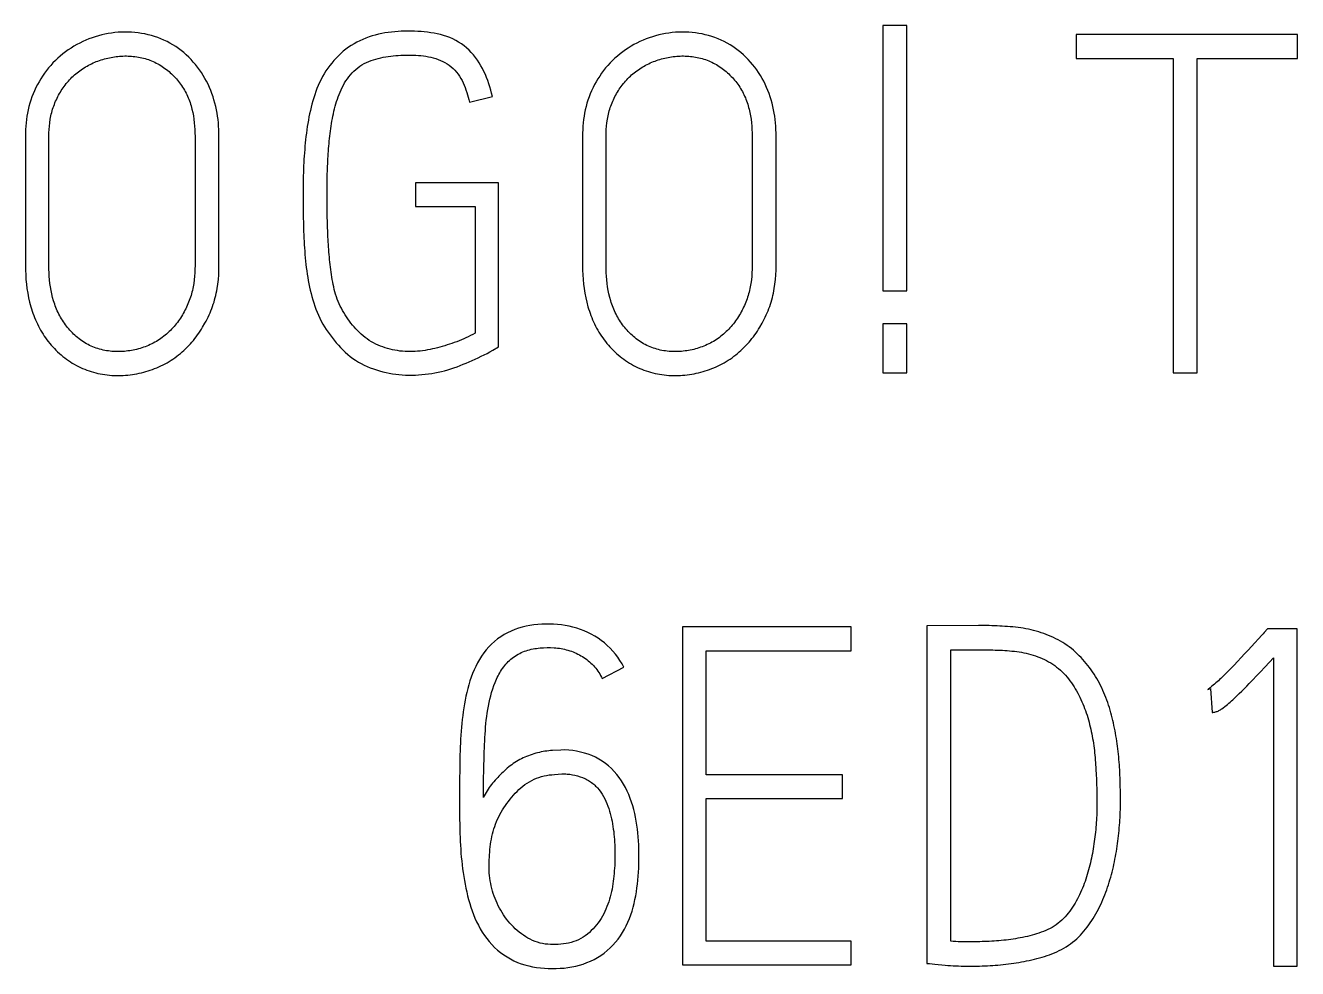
# Model space of a CAD drawing. Extents: x 0 to 594, y 0 to 420.
# Drawn here: x 427.02 to 434.53, y 292.2 to 297.77 of the extents above; entities that cross this region are included whole.
import ezdxf

# ---------------------------------------------------------------- set-up
doc = ezdxf.new("R2010")
doc.units = 0
doc.header["$LTSCALE"] = 32.67
doc.layers.add('15500_BACK_LABELING', color=7, linetype='CONTINUOUS')

msp = doc.modelspace()

# ---------------------------------------------------------------- linework, layer by layer
at = {"layer": '15500_BACK_LABELING', "color": 7, "linetype": 'CONTINUOUS'}
for p, q in [((432.2191, 297.7697), (432.0777, 297.7697)), ((432.0777, 297.7697), (432.0777, 296.2024)), ((432.2191, 296.2024), (432.2191, 297.7697)), ((434.527, 297.717), (433.2205, 297.717)), ((433.2205, 297.717), (433.2205, 297.5755)), ((434.527, 297.5755), (434.527, 297.717)), ((433.2205, 297.5755), (433.7919, 297.5755)), ((433.7919, 297.5755), (433.7919, 295.7198)), ((433.9334, 297.5755), (434.527, 297.5755)), ((433.9334, 295.7198), (433.9334, 297.5755)), ((429.6366, 297.3176), (429.7725, 297.3508)), ((427.0152, 297.1151), (427.0152, 296.3522)), ((427.1539, 296.3522), (427.1539, 297.1151)), ((428.0166, 297.1151), (428.0166, 296.3522)), ((428.1581, 296.3522), (428.1581, 297.1151)), ((430.3051, 297.1151), (430.3051, 296.3522)), ((430.4438, 296.3522), (430.4438, 297.1151)), ((431.3065, 297.1151), (431.3065, 296.3522)), ((431.448, 296.3522), (431.448, 297.1151)), ((428.7962, 296.7897), (428.7964, 296.8194)), ((428.7964, 296.8194), (428.7968, 296.8492)), ((429.8086, 296.8404), (429.3176, 296.8404)), ((429.3176, 296.8404), (429.3176, 296.7017)), ((429.8086, 295.8723), (429.8086, 296.8404)), ((428.7961, 296.7599), (428.7962, 296.7897)), ((428.7962, 296.7301), (428.7961, 296.7599)), ((428.7964, 296.7003), (428.7962, 296.7301)), ((428.6553, 296.6693), (428.656, 296.6305)), ((428.7968, 296.6705), (428.7964, 296.7003)), ((428.7973, 296.6407), (428.7968, 296.6705)), ((428.798, 296.611), (428.7973, 296.6407)), ((429.3176, 296.7017), (429.6699, 296.7017)), ((429.6699, 296.7017), (429.6699, 295.9528)), ((428.7989, 296.5812), (428.798, 296.611)), ((428.8, 296.5514), (428.7989, 296.5812)), ((432.0777, 296.2024), (432.2191, 296.2024)), ((432.2191, 296.0083), (432.0777, 296.0083)), ((432.0777, 296.0083), (432.0777, 295.7198)), ((432.2191, 295.7198), (432.2191, 296.0083)), ((429.7753, 295.8529), (429.8086, 295.8723)), ((432.0777, 295.7198), (432.2191, 295.7198)), ((433.7919, 295.7198), (433.9334, 295.7198)), ((431.8918, 294.2198), (430.896, 294.2198)), ((430.896, 294.2198), (430.896, 292.2253)), ((431.8918, 294.0783), (431.8918, 294.2198)), ((432.6435, 294.2281), (432.3384, 294.2253)), ((432.3384, 294.2253), (432.3384, 292.2336)), ((434.3167, 294.1714), (434.2555, 294.1045)), ((434.3495, 294.2087), (434.3301, 294.1865)), ((434.5243, 294.2087), (434.3495, 294.2087)), ((434.5243, 292.217), (434.5243, 294.2087)), ((434.2555, 294.1045), (434.235, 294.0823)), ((431.0347, 294.0783), (431.8918, 294.0783)), ((431.0347, 293.346), (431.0347, 294.0783)), ((432.4799, 294.0838), (432.699, 294.0838)), ((432.4799, 292.364), (432.4799, 294.0838)), ((434.1731, 294.0161), (434.1523, 293.9943)), ((434.1938, 294.0381), (434.1731, 294.0161)), ((434.2145, 294.0602), (434.1938, 294.0381)), ((434.235, 294.0823), (434.2145, 294.0602)), ((434.3356, 293.9832), (434.3856, 294.0367)), ((434.3856, 294.0367), (434.3856, 292.217)), ((430.4216, 293.9146), (430.5492, 293.9812)), ((434.1383, 293.9797), (434.1243, 293.9653)), ((434.1523, 293.9943), (434.1383, 293.9797)), ((434.2853, 293.93), (434.3069, 293.9527)), ((434.3069, 293.9527), (434.3356, 293.9832)), ((434.2123, 293.8551), (434.227, 293.8699)), ((434.227, 293.8699), (434.2417, 293.8849)), ((434.2417, 293.8849), (434.2635, 293.9074)), ((434.2635, 293.9074), (434.2853, 293.93)), ((433.9972, 293.8508), (434.0139, 293.8564)), ((434.0139, 293.8564), (434.0222, 293.7149)), ((434.1974, 293.8403), (434.2123, 293.8551)), ((430.1775, 293.493), (430.1276, 293.4902)), ((429.722, 293.4001), (429.7231, 293.4417)), ((429.5795, 293.3718), (429.5789, 293.3254)), ((429.7211, 293.3585), (429.722, 293.4001)), ((430.1387, 293.3488), (430.1831, 293.3515)), ((431.8391, 293.346), (431.0347, 293.346)), ((431.8391, 293.2073), (431.8391, 293.346)), ((433.3365, 293.3773), (433.338, 293.349)), ((433.338, 293.349), (433.3394, 293.3206)), ((429.5785, 293.279), (429.5784, 293.2325)), ((429.5789, 293.3254), (429.5785, 293.279)), ((433.3394, 293.3206), (433.3405, 293.2922)), ((433.48, 293.2821), (433.4792, 293.3132)), ((433.4806, 293.251), (433.48, 293.2821)), ((429.5784, 293.2325), (429.5784, 293.1861)), ((431.0347, 293.2073), (431.8391, 293.2073)), ((431.0347, 292.364), (431.0347, 293.2073)), ((429.5793, 293.0932), (429.58, 293.0468)), ((431.8918, 292.364), (431.0347, 292.364)), ((431.8918, 292.2253), (431.8918, 292.364)), ((432.6217, 292.3613), (432.5507, 292.3612)), ((430.896, 292.2253), (431.8918, 292.2253)), ((432.3849, 292.2291), (432.4469, 292.2234)), ((434.3856, 292.217), (434.5243, 292.217))]:
    msp.add_line(p, q, dxfattribs=at)
for points in [[(428.1581, 297.1151), (428.1579, 297.1348), (428.1572, 297.1546), (428.1561, 297.1743), (428.1545, 297.1941), (428.1524, 297.2137), (428.1498, 297.2333), (428.1466, 297.2529), (428.143, 297.2723), (428.1387, 297.2916), (428.134, 297.3108), (428.1286, 297.3299), (428.1228, 297.3488), (428.1163, 297.3675), (428.1093, 297.386), (428.1016, 297.4042), (428.0934, 297.4222), (428.0847, 297.4399), (428.0753, 297.4574), (428.0653, 297.4745), (428.0548, 297.4912), (428.0436, 297.5075), (428.0318, 297.5234), (428.0194, 297.5388), (428.0065, 297.5538), (427.9931, 297.5683), (427.9792, 297.5825), (427.9649, 297.5961), (427.9501, 297.6093), (427.9348, 297.6218), (427.919, 297.6337), (427.9027, 297.6449), (427.886, 297.6554), (427.8688, 297.6653), (427.8513, 297.6745), (427.8334, 297.683), (427.8152, 297.6908), (427.7968, 297.6979), (427.7781, 297.7043), (427.7591, 297.7101), (427.74, 297.7151), (427.7207, 297.7195), (427.7013, 297.7231), (427.6817, 297.726), (427.662, 297.7282), (427.6423, 297.7298), (427.6226, 297.7307), (427.6028, 297.7309), (427.583, 297.7304), (427.5632, 297.7293), (427.5435, 297.7275), (427.5239, 297.725), (427.5044, 297.7219), (427.485, 297.7181), (427.4657, 297.7136), (427.4466, 297.7086), (427.4276, 297.7029), (427.4089, 297.6967), (427.3903, 297.6898), (427.372, 297.6824), (427.3539, 297.6743), (427.3361, 297.6657), (427.3186, 297.6565), (427.3015, 297.6466), (427.2846, 297.6362), (427.2682, 297.6252), (427.2521, 297.6138), (427.2364, 297.6017), (427.2211, 297.5892), (427.2062, 297.5761), (427.1918, 297.5626), (427.1778, 297.5485), (427.1644, 297.534), (427.1516, 297.519), (427.1393, 297.5035), (427.1275, 297.4876), (427.1163, 297.4712), (427.1057, 297.4546), (427.0956, 297.4375), (427.086, 297.4202), (427.0771, 297.4026), (427.0687, 297.3847), (427.0609, 297.3665), (427.0537, 297.3481), (427.0471, 297.3294), (427.0412, 297.3105), (427.036, 297.2914), (427.0314, 297.2722), (427.0274, 297.2528), (427.0241, 297.2333), (427.0213, 297.2137), (427.0191, 297.1941), (427.0174, 297.1743), (427.0162, 297.1546), (427.0155, 297.1348), (427.0152, 297.1151)], [(429.7725, 297.3508), (429.7678, 297.3696), (429.7628, 297.3884), (429.7574, 297.407), (429.7515, 297.4255), (429.7452, 297.4439), (429.7383, 297.462), (429.7309, 297.4799), (429.7229, 297.4976), (429.7143, 297.515), (429.705, 297.532), (429.695, 297.5487), (429.6843, 297.5649), (429.6729, 297.5806), (429.6608, 297.5957), (429.648, 297.6103), (429.6345, 297.6242), (429.6202, 297.6373), (429.6052, 297.6496), (429.5895, 297.6611), (429.5732, 297.6716), (429.5563, 297.6812), (429.539, 297.69), (429.5213, 297.6978), (429.5031, 297.7047), (429.4847, 297.7107), (429.466, 297.7159), (429.4471, 297.7203), (429.428, 297.724), (429.4089, 297.7271), (429.3897, 297.7297), (429.3704, 297.7319), (429.3511, 297.7336), (429.3317, 297.7349), (429.3123, 297.7358), (429.293, 297.7363), (429.2736, 297.7364), (429.2541, 297.7362), (429.2347, 297.7355), (429.2153, 297.7344), (429.196, 297.7329), (429.1766, 297.7309), (429.1574, 297.7284), (429.1382, 297.7254), (429.1191, 297.7218), (429.1001, 297.7177), (429.0813, 297.7129), (429.0626, 297.7076), (429.0441, 297.7016), (429.0258, 297.695), (429.0078, 297.6877), (428.99, 297.6798), (428.9725, 297.6712), (428.9554, 297.6618), (428.9387, 297.6518), (428.9225, 297.641), (428.9068, 297.6296), (428.8917, 297.6174), (428.8771, 297.6046), (428.8632, 297.5911), (428.8498, 297.577), (428.8369, 297.5626), (428.8244, 297.5477), (428.8123, 297.5325), (428.8008, 297.5169), (428.7899, 297.5009), (428.7795, 297.4845), (428.7697, 297.4678), (428.7606, 297.4506), (428.752, 297.4332), (428.7441, 297.4155), (428.7367, 297.3976), (428.7298, 297.3794), (428.7234, 297.3611), (428.7175, 297.3427), (428.712, 297.3241), (428.7068, 297.3054), (428.702, 297.2866), (428.6976, 297.2677), (428.6935, 297.2487), (428.6896, 297.2297), (428.6861, 297.2107), (428.6828, 297.1916), (428.6797, 297.1724), (428.6769, 297.1532), (428.6743, 297.134), (428.6719, 297.1148), (428.6697, 297.0955), (428.6677, 297.0762), (428.6658, 297.0569), (428.6642, 297.0376), (428.6627, 297.0182), (428.6613, 296.9989), (428.6601, 296.9795), (428.6591, 296.9602), (428.6581, 296.9408), (428.6573, 296.9214), (428.6567, 296.902), (428.6561, 296.8826), (428.6556, 296.8633), (428.6553, 296.8439), (428.655, 296.8245), (428.6548, 296.8051), (428.6547, 296.7857), (428.6546, 296.7663), (428.6546, 296.7469), (428.6547, 296.7275), (428.6549, 296.7081), (428.6553, 296.6693)], [(431.448, 297.1151), (431.4478, 297.1348), (431.4471, 297.1546), (431.446, 297.1743), (431.4443, 297.1941), (431.4422, 297.2137), (431.4396, 297.2333), (431.4365, 297.2529), (431.4328, 297.2723), (431.4286, 297.2916), (431.4239, 297.3108), (431.4185, 297.3299), (431.4126, 297.3488), (431.4062, 297.3675), (431.3991, 297.386), (431.3915, 297.4042), (431.3833, 297.4222), (431.3745, 297.4399), (431.3652, 297.4574), (431.3552, 297.4745), (431.3446, 297.4912), (431.3335, 297.5075), (431.3217, 297.5234), (431.3093, 297.5388), (431.2964, 297.5538), (431.2829, 297.5683), (431.2691, 297.5825), (431.2548, 297.5961), (431.24, 297.6093), (431.2247, 297.6218), (431.2089, 297.6337), (431.1926, 297.6449), (431.1758, 297.6554), (431.1587, 297.6653), (431.1411, 297.6745), (431.1233, 297.683), (431.1051, 297.6908), (431.0866, 297.6979), (431.0679, 297.7043), (431.049, 297.7101), (431.0299, 297.7151), (431.0106, 297.7195), (430.9911, 297.7231), (430.9716, 297.726), (430.9519, 297.7282), (430.9322, 297.7298), (430.9124, 297.7307), (430.8926, 297.7309), (430.8729, 297.7304), (430.8531, 297.7293), (430.8334, 297.7275), (430.8138, 297.725), (430.7943, 297.7219), (430.7749, 297.7181), (430.7556, 297.7136), (430.7365, 297.7086), (430.7175, 297.7029), (430.6987, 297.6967), (430.6802, 297.6898), (430.6619, 297.6824), (430.6438, 297.6743), (430.626, 297.6657), (430.6085, 297.6565), (430.5913, 297.6466), (430.5745, 297.6362), (430.558, 297.6252), (430.5419, 297.6138), (430.5262, 297.6017), (430.5109, 297.5892), (430.4961, 297.5761), (430.4816, 297.5626), (430.4677, 297.5485), (430.4543, 297.534), (430.4414, 297.519), (430.4291, 297.5035), (430.4174, 297.4876), (430.4062, 297.4712), (430.3956, 297.4546), (430.3855, 297.4375), (430.3759, 297.4202), (430.3669, 297.4026), (430.3585, 297.3847), (430.3507, 297.3665), (430.3435, 297.3481), (430.337, 297.3294), (430.3311, 297.3105), (430.3258, 297.2914), (430.3212, 297.2722), (430.3173, 297.2528), (430.3139, 297.2333), (430.3112, 297.2137), (430.3089, 297.1941), (430.3072, 297.1743), (430.306, 297.1546), (430.3053, 297.1348), (430.3051, 297.1151)], [(427.1539, 297.1151), (427.1542, 297.1353), (427.1552, 297.1555), (427.1567, 297.1757), (427.159, 297.1958), (427.162, 297.2158), (427.1638, 297.2258), (427.1659, 297.2357), (427.1681, 297.2456), (427.1705, 297.2554), (427.1731, 297.2651), (427.176, 297.2748), (427.1791, 297.2845), (427.1824, 297.2941), (427.1859, 297.3035), (427.1897, 297.3129), (427.1936, 297.3223), (427.1978, 297.3315), (427.2021, 297.3406), (427.2066, 297.3497), (427.2114, 297.3586), (427.2163, 297.3675), (427.2214, 297.3762), (427.2267, 297.3848), (427.2322, 297.3934), (427.2378, 297.4017), (427.2437, 297.41), (427.2497, 297.4181), (427.2559, 297.4261), (427.2624, 297.4339), (427.269, 297.4416), (427.2758, 297.449), (427.2828, 297.4564), (427.29, 297.4635), (427.2973, 297.4705), (427.3048, 297.4773), (427.3125, 297.4839), (427.3203, 297.4903), (427.3282, 297.4966), (427.3363, 297.5026), (427.3446, 297.5085), (427.3529, 297.5142), (427.3615, 297.5197), (427.3701, 297.525), (427.3788, 297.53), (427.3877, 297.5349), (427.3967, 297.5395), (427.4058, 297.544), (427.415, 297.5482), (427.4243, 297.5522), (427.4337, 297.556), (427.4431, 297.5597), (427.4526, 297.5631), (427.4622, 297.5663), (427.4719, 297.5693), (427.4816, 297.5721), (427.4914, 297.5747), (427.5012, 297.5771), (427.5111, 297.5794), (427.521, 297.5813), (427.531, 297.5831), (427.5409, 297.5847), (427.551, 297.586), (427.561, 297.5871), (427.5711, 297.588), (427.5812, 297.5887), (427.5913, 297.5891), (427.6014, 297.5894), (427.6116, 297.5894), (427.6217, 297.5892), (427.6318, 297.5887), (427.6419, 297.588), (427.652, 297.5871), (427.6621, 297.586), (427.6722, 297.5846), (427.6822, 297.583), (427.6921, 297.5811), (427.702, 297.579), (427.7119, 297.5766), (427.7217, 297.5739), (427.7314, 297.571), (427.741, 297.5678), (427.7506, 297.5644), (427.76, 297.5607), (427.7694, 297.5567), (427.7786, 297.5525), (427.7877, 297.548), (427.7967, 297.5433), (427.8055, 297.5383), (427.8142, 297.5331), (427.8227, 297.5276), (427.8311, 297.522), (427.8393, 297.5161), (427.8474, 297.5099), (427.8553, 297.5036), (427.8631, 297.4971), (427.8707, 297.4904), (427.8782, 297.4835), (427.8855, 297.4764), (427.8926, 297.4692), (427.8996, 297.4618), (427.9064, 297.4543), (427.9131, 297.4466), (427.9195, 297.4387), (427.9258, 297.4307), (427.9318, 297.4226), (427.9377, 297.4143), (427.9433, 297.4059), (427.9487, 297.3973), (427.9539, 297.3886), (427.9589, 297.3798), (427.9636, 297.3708), (427.968, 297.3618), (427.9723, 297.3526), (427.9763, 297.3432), (427.9801, 297.3338), (427.9837, 297.3243), (427.987, 297.3148), (427.9902, 297.3051), (427.9931, 297.2954), (427.9959, 297.2856), (427.9984, 297.2758), (428.003, 297.256), (428.0068, 297.2361), (428.01, 297.216), (428.0125, 297.1959), (428.0143, 297.1757), (428.0156, 297.1555), (428.0164, 297.1353), (428.0166, 297.1151)], [(428.7968, 296.8492), (428.7974, 296.879), (428.7978, 296.8939), (428.7982, 296.9088), (428.7987, 296.9236), (428.7993, 296.9385), (428.8, 296.9534), (428.8007, 296.9683), (428.8015, 296.9831), (428.8023, 296.998), (428.8033, 297.0129), (428.8043, 297.0277), (428.8054, 297.0426), (428.8066, 297.0574), (428.8079, 297.0723), (428.8094, 297.0871), (428.8109, 297.1019), (428.8125, 297.1167), (428.8143, 297.1315), (428.8162, 297.1463), (428.8182, 297.161), (428.8204, 297.1758), (428.8227, 297.1905), (428.8252, 297.2051), (428.8279, 297.2198), (428.8308, 297.2344), (428.8339, 297.249), (428.8372, 297.2635), (428.8408, 297.278), (428.8446, 297.2924), (428.8486, 297.3067), (428.853, 297.321), (428.8576, 297.3351), (428.8626, 297.3492), (428.8678, 297.3631), (428.8735, 297.3769), (428.8795, 297.3906), (428.8859, 297.404), (428.8927, 297.4173), (428.9001, 297.4302), (428.9079, 297.4429), (428.9162, 297.4553), (428.9251, 297.4673), (428.9345, 297.4789), (428.9444, 297.49), (428.9549, 297.5006), (428.9659, 297.5107), (428.9775, 297.5201), (428.9895, 297.5289), (429.0021, 297.537), (429.015, 297.5444), (429.0284, 297.5511), (429.042, 297.5571), (429.0559, 297.5625), (429.07, 297.5674), (429.0843, 297.5716), (429.0987, 297.5755), (429.1132, 297.5789), (429.1278, 297.5819), (429.1425, 297.5845), (429.1572, 297.5869), (429.1719, 297.5889), (429.1867, 297.5906), (429.2016, 297.592), (429.2164, 297.5931), (429.2313, 297.5939), (429.2462, 297.5945), (429.2611, 297.5948), (429.276, 297.5949), (429.2909, 297.5948), (429.3058, 297.5944), (429.3206, 297.5938), (429.3355, 297.5928), (429.3503, 297.5915), (429.3651, 297.5898), (429.3799, 297.5877), (429.3946, 297.5851), (429.4091, 297.582), (429.4236, 297.5783), (429.4378, 297.5741), (429.4519, 297.5692), (429.4657, 297.5636), (429.4793, 297.5574), (429.4925, 297.5506), (429.5053, 297.543), (429.5177, 297.5346), (429.5295, 297.5256)], [(430.4438, 297.1151), (430.4441, 297.1353), (430.445, 297.1555), (430.4466, 297.1757), (430.4489, 297.1958), (430.4519, 297.2158), (430.4537, 297.2258), (430.4557, 297.2357), (430.4579, 297.2456), (430.4604, 297.2554), (430.463, 297.2651), (430.4659, 297.2748), (430.469, 297.2845), (430.4723, 297.2941), (430.4758, 297.3035), (430.4796, 297.3129), (430.4835, 297.3223), (430.4876, 297.3315), (430.492, 297.3406), (430.4965, 297.3497), (430.5013, 297.3586), (430.5062, 297.3675), (430.5113, 297.3762), (430.5166, 297.3848), (430.522, 297.3934), (430.5277, 297.4017), (430.5335, 297.41), (430.5396, 297.4181), (430.5458, 297.4261), (430.5522, 297.4339), (430.5589, 297.4416), (430.5657, 297.449), (430.5727, 297.4564), (430.5798, 297.4635), (430.5872, 297.4705), (430.5947, 297.4773), (430.6023, 297.4839), (430.6101, 297.4903), (430.6181, 297.4966), (430.6262, 297.5026), (430.6344, 297.5085), (430.6428, 297.5142), (430.6513, 297.5197), (430.66, 297.525), (430.6687, 297.53), (430.6776, 297.5349), (430.6866, 297.5395), (430.6957, 297.544), (430.7049, 297.5482), (430.7142, 297.5522), (430.7235, 297.556), (430.733, 297.5597), (430.7425, 297.5631), (430.7521, 297.5663), (430.7618, 297.5693), (430.7715, 297.5721), (430.7812, 297.5747), (430.7911, 297.5771), (430.8009, 297.5794), (430.8109, 297.5813), (430.8208, 297.5831), (430.8308, 297.5847), (430.8409, 297.586), (430.8509, 297.5871), (430.861, 297.588), (430.8711, 297.5887), (430.8812, 297.5891), (430.8913, 297.5894), (430.9014, 297.5894), (430.9116, 297.5892), (430.9217, 297.5887), (430.9318, 297.588), (430.9419, 297.5871), (430.952, 297.586), (430.962, 297.5846), (430.972, 297.583), (430.982, 297.5811), (430.9919, 297.579), (431.0018, 297.5766), (431.0116, 297.5739), (431.0213, 297.571), (431.0309, 297.5678), (431.0405, 297.5644), (431.0499, 297.5607), (431.0592, 297.5567), (431.0685, 297.5525), (431.0776, 297.548), (431.0865, 297.5433), (431.0954, 297.5383), (431.1041, 297.5331), (431.1126, 297.5276), (431.121, 297.522), (431.1292, 297.5161), (431.1373, 297.5099), (431.1452, 297.5036), (431.153, 297.4971), (431.1606, 297.4904), (431.1681, 297.4835), (431.1754, 297.4764), (431.1825, 297.4692), (431.1895, 297.4618), (431.1963, 297.4543), (431.2029, 297.4466), (431.2094, 297.4387), (431.2156, 297.4307), (431.2217, 297.4226), (431.2275, 297.4143), (431.2332, 297.4059), (431.2386, 297.3973), (431.2438, 297.3886), (431.2487, 297.3798), (431.2534, 297.3708), (431.2579, 297.3618), (431.2622, 297.3526), (431.2662, 297.3432), (431.27, 297.3338), (431.2735, 297.3243), (431.2769, 297.3148), (431.2801, 297.3051), (431.283, 297.2954), (431.2858, 297.2856), (431.2883, 297.2758), (431.2929, 297.256), (431.2967, 297.2361), (431.2998, 297.216), (431.3023, 297.1959), (431.3042, 297.1757), (431.3055, 297.1555), (431.3063, 297.1353), (431.3065, 297.1151)], [(429.5295, 297.5256), (429.5408, 297.5158), (429.5514, 297.5053), (429.5613, 297.4942), (429.5705, 297.4825), (429.5789, 297.4702), (429.5866, 297.4574), (429.5935, 297.4442), (429.5998, 297.4307), (429.6056, 297.417), (429.6109, 297.4031), (429.6159, 297.3891), (429.6207, 297.3749), (429.6251, 297.3607), (429.6292, 297.3464), (429.633, 297.332), (429.6366, 297.3176)], [(428.656, 296.6305), (428.6564, 296.6112), (428.6569, 296.5918), (428.6575, 296.5724), (428.6581, 296.553), (428.6589, 296.5336), (428.6597, 296.5143), (428.6606, 296.4949), (428.6617, 296.4755), (428.6629, 296.4562), (428.6642, 296.4368), (428.6657, 296.4175), (428.6673, 296.3981), (428.6692, 296.3788), (428.6712, 296.3596), (428.6735, 296.3403), (428.676, 296.3211), (428.6788, 296.3019), (428.6818, 296.2827), (428.6852, 296.2636), (428.6888, 296.2446), (428.6928, 296.2256), (428.6971, 296.2067), (428.7017, 296.1878), (428.7067, 296.1691), (428.712, 296.1504), (428.7178, 296.1319), (428.7239, 296.1135), (428.7305, 296.0953), (428.7377, 296.0772), (428.7453, 296.0594), (428.7535, 296.0418), (428.7623, 296.0245), (428.7716, 296.0075), (428.7815, 295.9908), (428.7918, 295.9744), (428.8027, 295.9584), (428.8141, 295.9427), (428.8258, 295.9272), (428.8378, 295.9119), (428.8502, 295.897), (428.8629, 295.8823), (428.8761, 295.8681), (428.8897, 295.8543), (428.9038, 295.8409), (428.9184, 295.828), (428.9335, 295.8158), (428.949, 295.8042), (428.9651, 295.7932), (428.9816, 295.783), (428.9985, 295.7735), (429.0159, 295.7648), (429.0335, 295.7567), (429.0515, 295.7493), (429.0697, 295.7426), (429.0881, 295.7365), (429.1067, 295.731), (429.1255, 295.726), (429.1444, 295.7215), (429.1634, 295.7175), (429.1825, 295.7141), (429.2016, 295.7113), (429.2209, 295.7091), (429.2403, 295.7075), (429.2596, 295.7065), (429.279, 295.706), (429.2984, 295.7059), (429.3178, 295.7064), (429.3372, 295.7074), (429.3566, 295.7088), (429.3759, 295.7106), (429.3952, 295.7129), (429.4144, 295.7157), (429.4335, 295.7189), (429.4526, 295.7226), (429.4715, 295.7268), (429.4903, 295.7316), (429.5089, 295.737), (429.5274, 295.7428), (429.5458, 295.749), (429.5641, 295.7557), (429.5822, 295.7626), (429.6002, 295.7699), (429.6181, 295.7773), (429.6359, 295.785), (429.6536, 295.7928), (429.6713, 295.8007), (429.6889, 295.8088), (429.7065, 295.8171)], [(429.6699, 295.9528), (429.6568, 295.9457), (429.6435, 295.939), (429.6301, 295.9326), (429.6166, 295.9262), (429.603, 295.9201), (429.5893, 295.9142), (429.5756, 295.9086), (429.5617, 295.9032), (429.5477, 295.898), (429.5337, 295.8931), (429.5196, 295.8883), (429.5054, 295.8837), (429.4911, 295.8794), (429.4768, 295.8752), (429.4625, 295.8712), (429.4481, 295.8675), (429.4336, 295.8639), (429.4191, 295.8605), (429.4046, 295.8573), (429.39, 295.8544), (429.3753, 295.8518), (429.3606, 295.8496), (429.3458, 295.8478), (429.331, 295.8465), (429.3161, 295.8454), (429.3012, 295.8448), (429.2863, 295.8446), (429.2714, 295.8448), (429.2566, 295.8454), (429.2417, 295.8465), (429.2269, 295.8481), (429.2121, 295.8502), (429.1974, 295.8527), (429.1828, 295.8557), (429.1683, 295.8592), (429.154, 295.863), (429.1397, 295.8673), (429.1255, 295.872), (429.1116, 295.8772), (429.0978, 295.8829), (429.0843, 295.8892), (429.071, 295.8959), (429.058, 295.9032), (429.0453, 295.9111), (429.033, 295.9195), (429.021, 295.9284), (429.0094, 295.9377), (428.9982, 295.9475), (428.9873, 295.9577), (428.9766, 295.9682), (428.9664, 295.979), (428.9564, 295.9901), (428.9468, 296.0014), (428.9375, 296.0131), (428.9285, 296.025), (428.9199, 296.0371), (428.9116, 296.0495), (428.9035, 296.062), (428.8957, 296.0746), (428.888, 296.0874), (428.8807, 296.1004), (428.8738, 296.1136), (428.8674, 296.127), (428.8615, 296.1407), (428.8561, 296.1546), (428.8512, 296.1687), (428.8468, 296.1829), (428.8428, 296.1973), (428.8391, 296.2117), (428.8357, 296.2262), (428.8326, 296.2407), (428.8297, 296.2553), (428.827, 296.27), (428.8245, 296.2847), (428.8222, 296.2994), (428.8201, 296.3141), (428.8181, 296.3289), (428.8162, 296.3437), (428.8144, 296.3584), (428.8128, 296.3732), (428.8112, 296.3881), (428.8098, 296.4029), (428.8084, 296.4177), (428.8071, 296.4325), (428.806, 296.4474), (428.8049, 296.4622), (428.8039, 296.4771), (428.8029, 296.492), (428.8021, 296.5068), (428.8013, 296.5217), (428.8006, 296.5366), (428.8, 296.5514)], [(427.0152, 296.3522), (427.0156, 296.325), (427.0166, 296.2978), (427.0184, 296.2705), (427.0209, 296.2434), (427.0243, 296.2163), (427.0286, 296.1894), (427.0338, 296.1626), (427.0399, 296.136), (427.047, 296.1096), (427.0509, 296.0966), (427.0551, 296.0836), (427.0596, 296.0707), (427.0643, 296.0579), (427.0693, 296.0452), (427.0745, 296.0326), (427.08, 296.0201), (427.0858, 296.0077), (427.0919, 295.9955), (427.0983, 295.9834), (427.1049, 295.9715), (427.1118, 295.9597), (427.119, 295.9481), (427.1265, 295.9367), (427.1342, 295.9254), (427.1422, 295.9143), (427.1504, 295.9035), (427.159, 295.8928), (427.1678, 295.8823), (427.1768, 295.8721), (427.1861, 295.8621), (427.1956, 295.8523), (427.2054, 295.8428), (427.2155, 295.8336), (427.2258, 295.8246), (427.2363, 295.8159), (427.247, 295.8074), (427.2579, 295.7993), (427.2691, 295.7914), (427.2805, 295.7838), (427.292, 295.7766), (427.3038, 295.7697), (427.3158, 295.7631), (427.3279, 295.7568), (427.3402, 295.7508), (427.3526, 295.7452), (427.3652, 295.74), (427.378, 295.735), (427.3908, 295.7305), (427.4038, 295.7262), (427.4169, 295.7224), (427.4301, 295.7189), (427.4434, 295.7158), (427.4567, 295.713), (427.4702, 295.7106), (427.4837, 295.7085), (427.4972, 295.7068), (427.5108, 295.7054), (427.5244, 295.7044), (427.5381, 295.7036), (427.5517, 295.7032), (427.5653, 295.7031), (427.579, 295.7033), (427.5926, 295.7039), (427.6062, 295.7047), (427.6197, 295.7059), (427.6333, 295.7074), (427.6467, 295.7092), (427.6602, 295.7113), (427.6736, 295.7138), (427.6869, 295.7166), (427.7002, 295.7196), (427.7134, 295.723), (427.7265, 295.7267), (427.7395, 295.7306), (427.7525, 295.7349), (427.7653, 295.7394), (427.7781, 295.7442), (427.7907, 295.7493), (427.8032, 295.7547), (427.8156, 295.7604), (427.8278, 295.7663), (427.8399, 295.7726), (427.8518, 295.7792), (427.8636, 295.7861), (427.8751, 295.7933), (427.8865, 295.8008), (427.8977, 295.8086), (427.9087, 295.8167), (427.9194, 295.825), (427.93, 295.8335), (427.9404, 295.8424), (427.9506, 295.8515), (427.9605, 295.8608), (427.9702, 295.8703), (427.9797, 295.8801), (427.989, 295.8901), (427.998, 295.9002), (428.0068, 295.9106), (428.0154, 295.9212), (428.0237, 295.932), (428.0318, 295.943), (428.0396, 295.9541), (428.0472, 295.9654), (428.0546, 295.9769), (428.0617, 295.9885), (428.0753, 296.0121), (428.0818, 296.024), (428.088, 296.0361), (428.094, 296.0484), (428.0998, 296.0607), (428.1053, 296.0732), (428.1105, 296.0858), (428.1155, 296.0984), (428.1202, 296.1112), (428.1246, 296.1241), (428.1287, 296.1371), (428.1325, 296.1502), (428.1361, 296.1633), (428.1393, 296.1766), (428.1422, 296.1898), (428.1449, 296.2032), (428.1473, 296.2166), (428.1513, 296.2436), (428.1544, 296.2706), (428.1565, 296.2978), (428.1577, 296.325), (428.1581, 296.3522)], [(428.0166, 296.3522), (428.0163, 296.3312), (428.0155, 296.3102), (428.014, 296.2892), (428.0118, 296.2683), (428.009, 296.2475), (428.0054, 296.2268), (428.0033, 296.2165), (428.001, 296.2062), (427.9985, 296.196), (427.9958, 296.1859), (427.9929, 296.1758), (427.9897, 296.1658), (427.9863, 296.1558), (427.9828, 296.1459), (427.979, 296.1361), (427.975, 296.1264), (427.9708, 296.1167), (427.9665, 296.1072), (427.9619, 296.0977), (427.9572, 296.0883), (427.9522, 296.079), (427.9471, 296.0699), (427.9418, 296.0608), (427.9363, 296.0518), (427.9307, 296.0429), (427.9248, 296.0342), (427.9188, 296.0256), (427.9126, 296.0171), (427.9061, 296.0088), (427.8995, 296.0006), (427.8927, 295.9926), (427.8857, 295.9848), (427.8786, 295.9771), (427.8712, 295.9696), (427.8637, 295.9623), (427.856, 295.9551), (427.8481, 295.9481), (427.8401, 295.9414), (427.8319, 295.9348), (427.8235, 295.9284), (427.815, 295.9223), (427.8063, 295.9163), (427.7975, 295.9106), (427.7885, 295.9052), (427.7794, 295.8999), (427.7701, 295.895), (427.7607, 295.8902), (427.7512, 295.8857), (427.7416, 295.8815), (427.7319, 295.8774), (427.7221, 295.8736), (427.7122, 295.8701), (427.7022, 295.8667), (427.6922, 295.8636), (427.6821, 295.8607), (427.6719, 295.858), (427.6617, 295.8556), (427.6514, 295.8534), (427.6411, 295.8514), (427.6307, 295.8497), (427.6203, 295.8482), (427.6099, 295.847), (427.5994, 295.846), (427.589, 295.8453), (427.5785, 295.8448), (427.5679, 295.8446), (427.5574, 295.8446), (427.5469, 295.8449), (427.5364, 295.8454), (427.5259, 295.8462), (427.5154, 295.8472), (427.5049, 295.8485), (427.4945, 295.8501), (427.4841, 295.8519), (427.4738, 295.854), (427.4636, 295.8565), (427.4534, 295.8592), (427.4433, 295.8622), (427.4333, 295.8655), (427.4233, 295.869), (427.4135, 295.8729), (427.4038, 295.8771), (427.3943, 295.8815), (427.3849, 295.8863), (427.3756, 295.8913), (427.3665, 295.8966), (427.3576, 295.9021), (427.3488, 295.908), (427.3402, 295.914), (427.3318, 295.9204), (427.3236, 295.927), (427.3156, 295.9338), (427.3077, 295.9408), (427.3, 295.948), (427.2925, 295.9554), (427.2852, 295.963), (427.278, 295.9707), (427.271, 295.9787), (427.2643, 295.9868), (427.2577, 295.995), (427.2513, 296.0034), (427.2451, 296.012), (427.2392, 296.0206), (427.2334, 296.0295), (427.2279, 296.0384), (427.2226, 296.0475), (427.2175, 296.0567), (427.2126, 296.0661), (427.2079, 296.0755), (427.2035, 296.085), (427.1993, 296.0947), (427.1954, 296.1044), (427.1916, 296.1143), (427.1881, 296.1242), (427.1847, 296.1342), (427.1816, 296.1443), (427.1759, 296.1646), (427.1709, 296.1851), (427.1667, 296.2057), (427.1631, 296.2265), (427.1602, 296.2473), (427.1579, 296.2682), (427.1561, 296.2892), (427.1549, 296.3102), (427.1542, 296.3312), (427.1539, 296.3522)], [(430.3051, 296.3522), (430.3055, 296.325), (430.3065, 296.2978), (430.3083, 296.2705), (430.3108, 296.2434), (430.3142, 296.2163), (430.3185, 296.1894), (430.3236, 296.1626), (430.3298, 296.136), (430.3369, 296.1096), (430.3408, 296.0966), (430.345, 296.0836), (430.3494, 296.0707), (430.3542, 296.0579), (430.3591, 296.0452), (430.3644, 296.0326), (430.3699, 296.0201), (430.3757, 296.0077), (430.3818, 295.9955), (430.3881, 295.9834), (430.3948, 295.9715), (430.4017, 295.9597), (430.4089, 295.9481), (430.4163, 295.9367), (430.4241, 295.9254), (430.4321, 295.9143), (430.4403, 295.9035), (430.4488, 295.8928), (430.4576, 295.8823), (430.4667, 295.8721), (430.476, 295.8621), (430.4855, 295.8523), (430.4953, 295.8428), (430.5054, 295.8336), (430.5156, 295.8246), (430.5261, 295.8159), (430.5369, 295.8074), (430.5478, 295.7993), (430.559, 295.7914), (430.5703, 295.7838), (430.5819, 295.7766), (430.5937, 295.7697), (430.6056, 295.7631), (430.6178, 295.7568), (430.63, 295.7508), (430.6425, 295.7452), (430.6551, 295.74), (430.6678, 295.735), (430.6807, 295.7305), (430.6937, 295.7262), (430.7068, 295.7224), (430.72, 295.7189), (430.7333, 295.7158), (430.7466, 295.713), (430.7601, 295.7106), (430.7736, 295.7085), (430.7871, 295.7068), (430.8007, 295.7054), (430.8143, 295.7044), (430.8279, 295.7036), (430.8416, 295.7032), (430.8552, 295.7031), (430.8688, 295.7033), (430.8825, 295.7039), (430.896, 295.7047), (430.9096, 295.7059), (430.9231, 295.7074), (430.9366, 295.7092), (430.9501, 295.7113), (430.9635, 295.7138), (430.9768, 295.7166), (430.9901, 295.7196), (431.0033, 295.723), (431.0164, 295.7267), (431.0294, 295.7306), (431.0424, 295.7349), (431.0552, 295.7394), (431.0679, 295.7442), (431.0806, 295.7493), (431.0931, 295.7547), (431.1055, 295.7604), (431.1177, 295.7663), (431.1298, 295.7726), (431.1417, 295.7792), (431.1534, 295.7861), (431.165, 295.7933), (431.1764, 295.8008), (431.1876, 295.8086), (431.1985, 295.8167), (431.2093, 295.825), (431.2199, 295.8335), (431.2303, 295.8424), (431.2404, 295.8515), (431.2504, 295.8608), (431.2601, 295.8703), (431.2696, 295.8801), (431.2789, 295.8901), (431.2879, 295.9002), (431.2967, 295.9106), (431.3053, 295.9212), (431.3136, 295.932), (431.3216, 295.943), (431.3295, 295.9541), (431.3371, 295.9654), (431.3444, 295.9769), (431.3516, 295.9885), (431.3652, 296.0121), (431.3717, 296.024), (431.3779, 296.0361), (431.3839, 296.0484), (431.3897, 296.0607), (431.3952, 296.0732), (431.4004, 296.0858), (431.4053, 296.0984), (431.41, 296.1112), (431.4144, 296.1241), (431.4186, 296.1371), (431.4224, 296.1502), (431.4259, 296.1633), (431.4292, 296.1766), (431.4321, 296.1898), (431.4348, 296.2032), (431.4372, 296.2166), (431.4412, 296.2436), (431.4442, 296.2706), (431.4463, 296.2978), (431.4476, 296.325), (431.448, 296.3522)], [(431.3065, 296.3522), (431.3062, 296.3312), (431.3054, 296.3102), (431.3039, 296.2892), (431.3017, 296.2683), (431.2989, 296.2475), (431.2953, 296.2268), (431.2932, 296.2165), (431.2909, 296.2062), (431.2884, 296.196), (431.2857, 296.1859), (431.2827, 296.1758), (431.2796, 296.1658), (431.2762, 296.1558), (431.2727, 296.1459), (431.2689, 296.1361), (431.2649, 296.1264), (431.2607, 296.1167), (431.2563, 296.1072), (431.2518, 296.0977), (431.247, 296.0883), (431.2421, 296.079), (431.237, 296.0699), (431.2317, 296.0608), (431.2262, 296.0518), (431.2206, 296.0429), (431.2147, 296.0342), (431.2087, 296.0256), (431.2024, 296.0171), (431.196, 296.0088), (431.1894, 296.0006), (431.1826, 295.9926), (431.1756, 295.9848), (431.1684, 295.9771), (431.1611, 295.9696), (431.1536, 295.9623), (431.1459, 295.9551), (431.138, 295.9481), (431.1299, 295.9414), (431.1217, 295.9348), (431.1134, 295.9284), (431.1048, 295.9223), (431.0962, 295.9163), (431.0873, 295.9106), (431.0784, 295.9052), (431.0692, 295.8999), (431.06, 295.895), (431.0506, 295.8902), (431.0411, 295.8857), (431.0315, 295.8815), (431.0218, 295.8774), (431.012, 295.8736), (431.0021, 295.8701), (430.9921, 295.8667), (430.9821, 295.8636), (430.972, 295.8607), (430.9618, 295.858), (430.9516, 295.8556), (430.9413, 295.8534), (430.931, 295.8514), (430.9206, 295.8497), (430.9102, 295.8482), (430.8998, 295.847), (430.8893, 295.846), (430.8788, 295.8453), (430.8683, 295.8448), (430.8578, 295.8446), (430.8473, 295.8446), (430.8368, 295.8449), (430.8262, 295.8454), (430.8157, 295.8462), (430.8053, 295.8472), (430.7948, 295.8485), (430.7844, 295.8501), (430.774, 295.8519), (430.7637, 295.854), (430.7534, 295.8565), (430.7433, 295.8592), (430.7331, 295.8622), (430.7231, 295.8655), (430.7132, 295.869), (430.7034, 295.8729), (430.6937, 295.8771), (430.6842, 295.8815), (430.6747, 295.8863), (430.6655, 295.8913), (430.6564, 295.8966), (430.6474, 295.9021), (430.6387, 295.908), (430.6301, 295.914), (430.6217, 295.9204), (430.6135, 295.927), (430.6054, 295.9338), (430.5976, 295.9408), (430.5899, 295.948), (430.5824, 295.9554), (430.575, 295.963), (430.5679, 295.9707), (430.5609, 295.9787), (430.5542, 295.9868), (430.5476, 295.995), (430.5412, 296.0034), (430.535, 296.012), (430.5291, 296.0206), (430.5233, 296.0295), (430.5178, 296.0384), (430.5124, 296.0475), (430.5073, 296.0567), (430.5025, 296.0661), (430.4978, 296.0755), (430.4934, 296.085), (430.4892, 296.0947), (430.4852, 296.1044), (430.4815, 296.1143), (430.478, 296.1242), (430.4746, 296.1342), (430.4715, 296.1443), (430.4658, 296.1646), (430.4608, 296.1851), (430.4566, 296.2057), (430.453, 296.2265), (430.4501, 296.2473), (430.4477, 296.2682), (430.446, 296.2892), (430.4448, 296.3102), (430.444, 296.3312), (430.4438, 296.3522)], [(429.7065, 295.8171), (429.7239, 295.8256), (429.7413, 295.8343), (429.7584, 295.8434), (429.7753, 295.8529)], [(430.5492, 293.9812), (430.5381, 294.0016), (430.5259, 294.0214), (430.5128, 294.0406), (430.4987, 294.0591), (430.4837, 294.0769), (430.4679, 294.0939), (430.4511, 294.11), (430.4336, 294.1253), (430.4153, 294.1396), (430.3963, 294.153), (430.3766, 294.1654), (430.3563, 294.1768), (430.3356, 294.1872), (430.3143, 294.1967), (430.2927, 294.2051), (430.2706, 294.2125), (430.2483, 294.2189), (430.2257, 294.2242), (430.2028, 294.2286), (430.1798, 294.2319), (430.1567, 294.2342), (430.1335, 294.2357), (430.1103, 294.2364), (430.0871, 294.2363), (430.0639, 294.2354), (430.0407, 294.2338), (430.0176, 294.2313), (429.9946, 294.228), (429.9718, 294.2238), (429.9491, 294.2185), (429.9268, 294.212), (429.9049, 294.2043), (429.8834, 294.1954), (429.8625, 294.1853), (429.8422, 294.174), (429.8225, 294.1617), (429.8035, 294.1483), (429.7853, 294.1338), (429.768, 294.1183), (429.7517, 294.1018), (429.7364, 294.0843), (429.722, 294.0661), (429.7086, 294.0471), (429.6961, 294.0275), (429.6845, 294.0074), (429.6739, 293.9868), (429.6641, 293.9657), (429.6552, 293.9442), (429.6472, 293.9225), (429.6398, 293.9004), (429.6331, 293.8782), (429.627, 293.8558), (429.6213, 293.8333), (429.6162, 293.8106), (429.6115, 293.7879), (429.6072, 293.7651), (429.6035, 293.7422), (429.6001, 293.7192), (429.5972, 293.6962), (429.5945, 293.6731), (429.5921, 293.65), (429.59, 293.6269), (429.5881, 293.6038), (429.5864, 293.5806), (429.5849, 293.5574), (429.5837, 293.5342), (429.5827, 293.5111), (429.5818, 293.4879), (429.5812, 293.4646), (429.5806, 293.4414), (429.5802, 293.4182), (429.5795, 293.3718)], [(432.8921, 294.2137), (432.8766, 294.2158), (432.8612, 294.2176), (432.8457, 294.2192), (432.8302, 294.2206), (432.8146, 294.2218), (432.7991, 294.2229), (432.7836, 294.2238), (432.768, 294.2247), (432.7525, 294.2255), (432.7369, 294.2261), (432.7214, 294.2267), (432.7058, 294.2272), (432.6902, 294.2277), (432.6747, 294.228), (432.6591, 294.2281), (432.6435, 294.2281)], [(433.4792, 293.3132), (433.4787, 293.3288), (433.4782, 293.3444), (433.4775, 293.3599), (433.4768, 293.3755), (433.4759, 293.391), (433.4748, 293.4065), (433.4736, 293.4221), (433.4723, 293.4376), (433.4709, 293.4531), (433.4693, 293.4686), (433.4677, 293.484), (433.4659, 293.4995), (433.464, 293.515), (433.4619, 293.5304), (433.4597, 293.5458), (433.4574, 293.5612), (433.4548, 293.5766), (433.4521, 293.5919), (433.4493, 293.6072), (433.4462, 293.6225), (433.443, 293.6377), (433.4396, 293.6529), (433.4361, 293.6681), (433.4324, 293.6832), (433.4286, 293.6983), (433.4246, 293.7133), (433.4204, 293.7283), (433.4159, 293.7432), (433.4113, 293.7581), (433.4063, 293.7729), (433.4011, 293.7875), (433.3956, 293.8021), (433.3898, 293.8166), (433.3837, 293.8309), (433.3774, 293.8451), (433.3708, 293.8592), (433.3639, 293.8732), (433.3568, 293.8871), (433.3494, 293.9008), (433.3417, 293.9143), (433.3338, 293.9277), (433.3255, 293.9409), (433.3169, 293.9539), (433.308, 293.9667), (433.2988, 293.9792), (433.2893, 293.9916), (433.2795, 294.0037), (433.2694, 294.0156), (433.2591, 294.0272), (433.2485, 294.0387), (433.2377, 294.0498), (433.2266, 294.0607), (433.2152, 294.0713), (433.2034, 294.0816), (433.1915, 294.0916), (433.1792, 294.1011), (433.1666, 294.1103), (433.1537, 294.1191), (433.1406, 294.1275), (433.1272, 294.1354), (433.1135, 294.143), (433.0997, 294.1501), (433.0857, 294.1569), (433.0714, 294.1633), (433.0571, 294.1693), (433.0426, 294.1749), (433.0279, 294.1803), (433.0132, 294.1853), (432.9984, 294.19), (432.9834, 294.1945), (432.9684, 294.1985), (432.9533, 294.2022), (432.9381, 294.2056), (432.9228, 294.2086), (432.9074, 294.2113), (432.8921, 294.2137)], [(434.3301, 294.1865), (434.3234, 294.1789), (434.3167, 294.1714)], [(429.7231, 293.4417), (429.7245, 293.4833), (429.7253, 293.504), (429.7262, 293.5248), (429.7271, 293.5456), (429.7283, 293.5664), (429.7295, 293.5872), (429.731, 293.6079), (429.7326, 293.6287), (429.7345, 293.6494), (429.7367, 293.6701), (429.7392, 293.6907), (429.7421, 293.7114), (429.7454, 293.7319), (429.749, 293.7524), (429.7531, 293.7728), (429.7577, 293.7931), (429.7626, 293.8133), (429.7682, 293.8334), (429.7743, 293.8533), (429.781, 293.873), (429.7885, 293.8924), (429.7925, 293.9021), (429.7967, 293.9116), (429.8012, 293.921), (429.8059, 293.9303), (429.8108, 293.9394), (429.816, 293.9485), (429.8214, 293.9574), (429.8271, 293.9661), (429.833, 293.9747), (429.8392, 293.9831), (429.8456, 293.9913), (429.8523, 293.9993), (429.8593, 294.007), (429.8665, 294.0145), (429.874, 294.0218), (429.8818, 294.0288), (429.8898, 294.0354), (429.8981, 294.0417), (429.9066, 294.0477), (429.9154, 294.0533), (429.9245, 294.0585), (429.9337, 294.0634), (429.9431, 294.0679), (429.9527, 294.072), (429.9624, 294.0758), (429.9722, 294.0792), (429.9822, 294.0822), (429.9923, 294.0849), (430.0024, 294.0874), (430.0126, 294.0895), (430.0229, 294.0913), (430.0332, 294.093), (430.0435, 294.0943), (430.0539, 294.0954), (430.0746, 294.097), (430.0955, 294.0977), (430.1163, 294.0975), (430.1371, 294.0966), (430.1475, 294.0957), (430.1578, 294.0946), (430.1681, 294.0932), (430.1784, 294.0916), (430.1887, 294.0897), (430.1988, 294.0875), (430.209, 294.085), (430.219, 294.0822), (430.2289, 294.0791), (430.2388, 294.0758), (430.2486, 294.0722), (430.2582, 294.0682), (430.2678, 294.064), (430.2771, 294.0595), (430.2864, 294.0548), (430.2955, 294.0497), (430.3045, 294.0444), (430.3132, 294.0387), (430.3218, 294.0329), (430.3302, 294.0267), (430.3384, 294.0202), (430.3463, 294.0135), (430.3541, 294.0065), (430.3615, 293.9992), (430.3687, 293.9917), (430.3757, 293.9839), (430.3824, 293.976), (430.3888, 293.9677), (430.395, 293.9593), (430.4009, 293.9507), (430.4065, 293.942), (430.4118, 293.933), (430.4169, 293.9239), (430.4216, 293.9146)], [(432.699, 294.0838), (432.7132, 294.0838), (432.7274, 294.0836), (432.7416, 294.0833), (432.7558, 294.0828), (432.7699, 294.0823), (432.7841, 294.0816), (432.7983, 294.0807), (432.8124, 294.0798), (432.8266, 294.0787), (432.8407, 294.0774), (432.8548, 294.076), (432.8689, 294.0743), (432.883, 294.0724), (432.897, 294.0701), (432.911, 294.0675), (432.9248, 294.0645), (432.9386, 294.0611), (432.9523, 294.0573), (432.9659, 294.0531), (432.9793, 294.0486), (432.9927, 294.0437), (433.0059, 294.0385), (433.019, 294.033), (433.0319, 294.027), (433.0446, 294.0207), (433.0571, 294.0139), (433.0693, 294.0067), (433.0814, 293.9991), (433.0931, 293.9911), (433.1045, 293.9827), (433.1156, 293.9738), (433.1263, 293.9645), (433.1367, 293.9547), (433.1467, 293.9446), (433.1563, 293.9342), (433.1656, 293.9234), (433.1746, 293.9124), (433.1832, 293.9011), (433.1915, 293.8896), (433.1994, 293.8778), (433.2071, 293.8659), (433.2146, 293.8538), (433.2218, 293.8415), (433.2287, 293.8292), (433.2354, 293.8166), (433.2418, 293.804), (433.2479, 293.7912), (433.2538, 293.7782), (433.2594, 293.7652), (433.2648, 293.752), (433.2698, 293.7388), (433.2747, 293.7254), (433.2793, 293.712), (433.2837, 293.6985), (433.2879, 293.685), (433.2918, 293.6713), (433.2956, 293.6576), (433.2992, 293.6439), (433.3026, 293.6301), (433.3059, 293.6163), (433.3089, 293.6025), (433.3118, 293.5886), (433.3146, 293.5746), (433.3171, 293.5607), (433.3195, 293.5467), (433.3216, 293.5326), (433.3236, 293.5186), (433.3255, 293.5045), (433.3272, 293.4904), (433.3287, 293.4763), (433.3301, 293.4622), (433.3314, 293.4481), (433.3326, 293.4339), (433.3337, 293.4198), (433.3347, 293.4056), (433.3356, 293.3915), (433.3365, 293.3773)], [(434.1243, 293.9653), (434.1101, 293.9509), (434.103, 293.9438), (434.0958, 293.9367), (434.0886, 293.9297), (434.0814, 293.9227), (434.0741, 293.9158), (434.0667, 293.9089), (434.0593, 293.902), (434.0519, 293.8953), (434.0443, 293.8886), (434.0368, 293.882), (434.0291, 293.8754), (434.0214, 293.8689), (434.0136, 293.8626), (434.0096, 293.8595), (434.0055, 293.8565), (434.0014, 293.8536), (433.9972, 293.8508)], [(434.0222, 293.7149), (434.0248, 293.715), (434.0274, 293.7152), (434.0326, 293.7159), (434.0377, 293.7169), (434.0428, 293.718), (434.0479, 293.7194), (434.0528, 293.721), (434.0577, 293.723), (434.0624, 293.7253), (434.067, 293.7279), (434.0715, 293.7306), (434.0758, 293.7334), (434.0801, 293.7364), (434.0886, 293.7425), (434.0969, 293.7489), (434.1051, 293.7554), (434.1132, 293.7621), (434.1211, 293.7688), (434.129, 293.7757), (434.1368, 293.7827), (434.1445, 293.7897), (434.1522, 293.7968), (434.1598, 293.804), (434.1674, 293.8112), (434.175, 293.8184), (434.1825, 293.8257), (434.1974, 293.8403)], [(430.1276, 293.4902), (430.1164, 293.4895), (430.1052, 293.4884), (430.0941, 293.4871), (430.083, 293.4855), (430.0719, 293.4837), (430.0609, 293.4816), (430.0499, 293.4792), (430.039, 293.4766), (430.0281, 293.4737), (430.0173, 293.4705), (430.0066, 293.4671), (429.9959, 293.4634), (429.9854, 293.4595), (429.9749, 293.4553), (429.9646, 293.4509), (429.9543, 293.4462), (429.9442, 293.4413), (429.9342, 293.4361), (429.9244, 293.4307), (429.9147, 293.425), (429.9052, 293.419), (429.8959, 293.4128), (429.8867, 293.4064), (429.8777, 293.3997), (429.8689, 293.3928), (429.8603, 293.3857), (429.8518, 293.3783), (429.8435, 293.3708), (429.8353, 293.3631), (429.8272, 293.3553), (429.8193, 293.3474), (429.8115, 293.3393), (429.8038, 293.3311), (429.7961, 293.3229), (429.7886, 293.3145), (429.7812, 293.3061), (429.7739, 293.2976), (429.7668, 293.2889), (429.76, 293.2801), (429.7535, 293.271), (429.7472, 293.2617), (429.7412, 293.2522), (429.7355, 293.2426), (429.73, 293.2328), (429.7248, 293.2229), (429.7198, 293.2128)], [(430.5071, 293.3494), (430.4918, 293.3671), (430.4755, 293.3838), (430.4583, 293.3995), (430.4402, 293.4141), (430.4212, 293.4276), (430.4013, 293.4398), (430.3808, 293.4505), (430.3596, 293.46), (430.3378, 293.4681), (430.3155, 293.4751), (430.293, 293.481), (430.2701, 293.4859), (430.2471, 293.4897), (430.2239, 293.4923), (430.2007, 293.4934), (430.1775, 293.493)], [(429.58, 293.0468), (429.5805, 293.0236), (429.5811, 293.0004), (429.5818, 292.9772), (429.5828, 292.954), (429.5839, 292.9308), (429.5854, 292.9077), (429.5871, 292.8845), (429.5891, 292.8614), (429.5914, 292.8383), (429.5939, 292.8152), (429.5966, 292.7921), (429.5997, 292.7691), (429.6031, 292.7462), (429.6069, 292.7233), (429.6111, 292.7004), (429.6158, 292.6777), (429.6208, 292.655), (429.6263, 292.6325), (429.6322, 292.61), (429.6385, 292.5876), (429.6453, 292.5655), (429.6527, 292.5434), (429.6608, 292.5217), (429.6696, 292.5002), (429.6792, 292.479), (429.6896, 292.4583), (429.7008, 292.4379), (429.7129, 292.4181), (429.7257, 292.3987), (429.7394, 292.3799), (429.7539, 292.3618), (429.7694, 292.3445), (429.7857, 292.328), (429.803, 292.3124), (429.821, 292.2978), (429.8398, 292.2841), (429.8593, 292.2714), (429.8793, 292.2597), (429.9, 292.249), (429.9212, 292.2395), (429.9429, 292.2312), (429.965, 292.2241), (429.9875, 292.2182), (430.0102, 292.2134), (430.0332, 292.2097), (430.0562, 292.2068), (430.0793, 292.2048), (430.1025, 292.2036), (430.1258, 292.2031), (430.149, 292.2034), (430.1723, 292.2044), (430.1955, 292.2063), (430.2186, 292.209), (430.2416, 292.2127), (430.2644, 292.2174), (430.287, 292.2231), (430.3092, 292.2299), (430.3311, 292.2379), (430.3526, 292.247), (430.3736, 292.2571), (430.3939, 292.2685), (430.4137, 292.2809), (430.4326, 292.2944), (430.4508, 292.309), (430.4682, 292.3246), (430.4847, 292.3411), (430.5002, 292.3584), (430.5147, 292.3766), (430.5283, 292.3956), (430.5409, 292.4152), (430.5525, 292.4354), (430.5631, 292.4561), (430.5729, 292.4773), (430.5818, 292.4988), (430.5898, 292.5206), (430.597, 292.5427), (430.6035, 292.5651), (430.6093, 292.5876), (430.6144, 292.6103), (430.6189, 292.6332), (430.6228, 292.6561), (430.6262, 292.6791), (430.6292, 292.7021), (430.6316, 292.7252), (430.6337, 292.7484), (430.6353, 292.7716), (430.6365, 292.7948), (430.6374, 292.818), (430.6378, 292.8412), (430.638, 292.8645), (430.6378, 292.8877), (430.6373, 292.911), (430.6364, 292.9342), (430.6352, 292.9574), (430.6335, 292.9806), (430.6314, 293.0037), (430.6288, 293.0268), (430.6256, 293.0498), (430.622, 293.0728), (430.6178, 293.0957), (430.613, 293.1185), (430.6075, 293.1412), (430.6014, 293.1636), (430.5945, 293.1859), (430.5868, 293.2078), (430.5782, 293.2295), (430.5688, 293.2508), (430.5584, 293.2716), (430.547, 293.292), (430.5347, 293.3118), (430.5214, 293.331), (430.5071, 293.3494)], [(429.7198, 293.2128), (429.7198, 293.2336), (429.7199, 293.2544), (429.72, 293.2753), (429.7202, 293.2961), (429.7204, 293.3169), (429.7207, 293.3377), (429.7211, 293.3585)], [(430.1831, 293.3515), (430.1908, 293.3519), (430.1985, 293.3519), (430.2062, 293.3517), (430.214, 293.3512), (430.2294, 293.3496), (430.2447, 293.3471), (430.26, 293.3439), (430.275, 293.3401), (430.2899, 293.3356), (430.3045, 293.3304), (430.3187, 293.3243), (430.3256, 293.3209), (430.3325, 293.3173), (430.3392, 293.3134), (430.3458, 293.3094), (430.3522, 293.305), (430.3585, 293.3005), (430.3647, 293.2958), (430.3707, 293.2908), (430.3765, 293.2857), (430.3821, 293.2803), (430.3875, 293.2748), (430.3928, 293.2691), (430.4028, 293.2573), (430.412, 293.2448), (430.4207, 293.2318), (430.4287, 293.2184), (430.436, 293.2047), (430.4428, 293.1906), (430.449, 293.1764), (430.4547, 293.1619), (430.4599, 293.1473), (430.4645, 293.1325), (430.4688, 293.1176), (430.4726, 293.1026), (430.4761, 293.0875), (430.4792, 293.0723), (430.482, 293.0571), (430.4845, 293.0418), (430.4867, 293.0265), (430.4887, 293.0111), (430.4905, 292.9957), (430.492, 292.9803), (430.4933, 292.9649), (430.4943, 292.9495), (430.4952, 292.934), (430.4958, 292.9186), (430.4962, 292.9031), (430.4965, 292.8876), (430.4965, 292.8722), (430.4964, 292.8567), (430.4961, 292.8412), (430.4956, 292.8258), (430.4948, 292.8104), (430.4938, 292.7949), (430.4926, 292.7795), (430.4913, 292.7641), (430.4898, 292.7487), (430.4882, 292.7333), (430.4864, 292.718), (430.4843, 292.7027), (430.4819, 292.6874), (430.4792, 292.6722), (430.4761, 292.657), (430.4726, 292.642), (430.4687, 292.627), (430.4643, 292.6122), (430.4596, 292.5974), (430.4545, 292.5828), (430.449, 292.5684), (430.4431, 292.5541), (430.4368, 292.54), (430.43, 292.5261), (430.4227, 292.5124), (430.4149, 292.4991), (430.4065, 292.4861), (430.3976, 292.4735), (430.3881, 292.4612), (430.3781, 292.4494), (430.3676, 292.438), (430.3568, 292.4269), (430.3455, 292.4164), (430.3336, 292.4064), (430.3213, 292.397), (430.3084, 292.3884), (430.2951, 292.3805), (430.2813, 292.3734), (430.2671, 292.3673), (430.2526, 292.362), (430.2377, 292.3576), (430.2227, 292.3539), (430.2075, 292.3509), (430.1922, 292.3485), (430.1768, 292.3466), (430.1614, 292.3454), (430.1459, 292.3447), (430.1304, 292.3446), (430.1149, 292.345), (430.0995, 292.3461), (430.0841, 292.3479), (430.0689, 292.3505), (430.0538, 292.3539), (430.0389, 292.3582), (430.0243, 292.3633), (430.01, 292.3692), (429.996, 292.3759), (429.9824, 292.3832), (429.9692, 292.3912), (429.9563, 292.3998), (429.9437, 292.4088), (429.9315, 292.4183), (429.9196, 292.4282), (429.908, 292.4384), (429.8968, 292.4491), (429.886, 292.4602), (429.8756, 292.4716), (429.8656, 292.4834), (429.856, 292.4955), (429.8467, 292.5079), (429.8379, 292.5206), (429.8295, 292.5336), (429.8216, 292.5469), (429.814, 292.5604), (429.8069, 292.5741), (429.8003, 292.5881), (429.7941, 292.6022), (429.7883, 292.6166), (429.783, 292.6311), (429.778, 292.6458), (429.7735, 292.6606), (429.7694, 292.6755), (429.7657, 292.6905), (429.7624, 292.7056), (429.7596, 292.7208), (429.7573, 292.7361), (429.7555, 292.7514), (429.7542, 292.7669), (429.7535, 292.7823), (429.7531, 292.7978), (429.7531, 292.8132), (429.7534, 292.8287), (429.7539, 292.8441), (429.7546, 292.8596), (429.7556, 292.875), (429.7567, 292.8904), (429.7581, 292.9058), (429.7598, 292.9212), (429.7618, 292.9365), (429.7641, 292.9518), (429.7668, 292.967), (429.7698, 292.9822), (429.7732, 292.9973), (429.7771, 293.0122), (429.7814, 293.0271), (429.7862, 293.0418), (429.7915, 293.0563), (429.7972, 293.0707), (429.8034, 293.0848), (429.81, 293.0988), (429.817, 293.1126), (429.8245, 293.1261), (429.8325, 293.1394), (429.8408, 293.1524), (429.8495, 293.1652), (429.8585, 293.1777), (429.8678, 293.1901), (429.8773, 293.2023), (429.8869, 293.2144), (429.8969, 293.2262), (429.9073, 293.2377), (429.918, 293.2489), (429.9291, 293.2597), (429.9407, 293.2701), (429.9526, 293.2799), (429.965, 293.2892), (429.9779, 293.2979), (429.9911, 293.3059), (430.0047, 293.3133), (430.0187, 293.3201), (430.033, 293.3261), (430.0476, 293.3314), (430.0624, 293.336), (430.0774, 293.3399), (430.0926, 293.3431), (430.1079, 293.3456), (430.1233, 293.3475), (430.1387, 293.3488)], [(433.3405, 293.2922), (433.3414, 293.2639), (433.3418, 293.2497), (433.3421, 293.2355), (433.3423, 293.2213), (433.3425, 293.2071), (433.3426, 293.1929), (433.3426, 293.1788), (433.3425, 293.1646), (433.3423, 293.1504), (433.342, 293.1362), (433.3415, 293.122), (433.341, 293.1078), (433.3403, 293.0936), (433.3395, 293.0795), (433.3386, 293.0653), (433.3376, 293.0512), (433.3364, 293.037), (433.3351, 293.0229), (433.3337, 293.0088), (433.3322, 292.9946), (433.3306, 292.9805), (433.3288, 292.9665), (433.3269, 292.9524), (433.3249, 292.9383), (433.3228, 292.9243), (433.3205, 292.9103), (433.3181, 292.8963), (433.3156, 292.8824), (433.3129, 292.8684), (433.31, 292.8545), (433.307, 292.8407), (433.3038, 292.8268), (433.3004, 292.813), (433.2969, 292.7993), (433.2932, 292.7856), (433.2894, 292.7719), (433.2854, 292.7583), (433.2812, 292.7447), (433.2768, 292.7312), (433.2723, 292.7178), (433.2675, 292.7044), (433.2625, 292.6912), (433.2572, 292.678), (433.2517, 292.6649), (433.2459, 292.6519), (433.2399, 292.6391), (433.2336, 292.6264), (433.227, 292.6138), (433.2202, 292.6013), (433.2131, 292.5891), (433.2056, 292.5769), (433.1979, 292.565), (433.1899, 292.5533), (433.1816, 292.5418), (433.1729, 292.5306), (433.1639, 292.5196), (433.1545, 292.509), (433.1447, 292.4987), (433.1345, 292.4888), (433.1239, 292.4793), (433.1129, 292.4703), (433.1016, 292.4617), (433.0899, 292.4536), (433.0779, 292.446), (433.0655, 292.4391), (433.0528, 292.4328), (433.0398, 292.4271), (433.0266, 292.4219), (433.0133, 292.417), (432.9999, 292.4123), (432.9864, 292.4079), (432.9728, 292.4038), (432.9591, 292.4), (432.9454, 292.3965), (432.9316, 292.3932), (432.9177, 292.39), (432.9038, 292.3871), (432.8899, 292.3843), (432.876, 292.3817), (432.862, 292.3793), (432.848, 292.377), (432.8339, 292.375), (432.8199, 292.373), (432.8058, 292.3713), (432.7917, 292.3697), (432.7776, 292.3682), (432.7634, 292.3669), (432.7493, 292.3658), (432.7351, 292.3649), (432.721, 292.3641), (432.7068, 292.3634), (432.6926, 292.3628), (432.6784, 292.3623), (432.6643, 292.3619), (432.6501, 292.3616), (432.6359, 292.3614), (432.6217, 292.3613)], [(429.5784, 293.1861), (429.5785, 293.1629), (429.5787, 293.1397), (429.5793, 293.0932)], [(432.4469, 292.2234), (432.4624, 292.222), (432.4779, 292.2209), (432.4935, 292.2198), (432.509, 292.219), (432.5246, 292.2184), (432.5401, 292.2178), (432.5557, 292.2175), (432.5713, 292.2172), (432.5868, 292.217), (432.6024, 292.217), (432.618, 292.2171), (432.6335, 292.2173), (432.6491, 292.2177), (432.6647, 292.2182), (432.6802, 292.2188), (432.6958, 292.2196), (432.7113, 292.2205), (432.7268, 292.2214), (432.7424, 292.2226), (432.7579, 292.2238), (432.7734, 292.2252), (432.7889, 292.2268), (432.8044, 292.2285), (432.8198, 292.2303), (432.8353, 292.2323), (432.8507, 292.2345), (432.8661, 292.2368), (432.8814, 292.2393), (432.8968, 292.2419), (432.9121, 292.2448), (432.9274, 292.2478), (432.9426, 292.2509), (432.9578, 292.2543), (432.973, 292.2578), (432.9881, 292.2615), (433.0032, 292.2655), (433.0181, 292.2698), (433.033, 292.2744), (433.0478, 292.2793), (433.0624, 292.2846), (433.0769, 292.2902), (433.0913, 292.2962), (433.1055, 292.3026), (433.1196, 292.3093), (433.1335, 292.3164), (433.1471, 292.3239), (433.1605, 292.3318), (433.1737, 292.3402), (433.1865, 292.3491), (433.1989, 292.3585), (433.211, 292.3683), (433.2227, 292.3786), (433.2341, 292.3893), (433.245, 292.4004), (433.2556, 292.4118), (433.2658, 292.4236), (433.2757, 292.4356), (433.2852, 292.448), (433.2944, 292.4605), (433.3033, 292.4733), (433.3119, 292.4863), (433.3202, 292.4995), (433.3283, 292.5128), (433.3361, 292.5263), (433.3436, 292.5399), (433.3509, 292.5537), (433.358, 292.5676), (433.3647, 292.5816), (433.3712, 292.5957), (433.3775, 292.61), (433.3835, 292.6244), (433.3892, 292.6389), (433.3947, 292.6534), (433.4, 292.6681), (433.4051, 292.6828), (433.41, 292.6976), (433.4147, 292.7124), (433.4192, 292.7273), (433.4236, 292.7423), (433.4277, 292.7573), (433.4317, 292.7723), (433.4355, 292.7874), (433.4392, 292.8026), (433.4426, 292.8177), (433.4459, 292.833), (433.449, 292.8482), (433.452, 292.8635), (433.4548, 292.8788), (433.4574, 292.8942), (433.4598, 292.9095), (433.4621, 292.9249), (433.4643, 292.9404), (433.4663, 292.9558), (433.4682, 292.9713), (433.47, 292.9867), (433.4717, 293.0022), (433.4732, 293.0177), (433.4746, 293.0332), (433.4759, 293.0487), (433.477, 293.0642), (433.478, 293.0798), (433.4789, 293.0953), (433.4796, 293.1109), (433.4802, 293.1264), (433.4807, 293.142), (433.481, 293.1576), (433.4812, 293.1731), (433.4813, 293.1887), (433.4812, 293.2043), (433.4811, 293.2198), (433.4806, 293.251)], [(432.5507, 292.3612), (432.5365, 292.3613), (432.5224, 292.3614), (432.5082, 292.3619), (432.494, 292.3627), (432.4799, 292.364)], [(432.3384, 292.2336), (432.3539, 292.2321), (432.3849, 292.2291)]]:
    msp.add_lwpolyline(points, dxfattribs=at)

doc.saveas('drawing.dxf')
